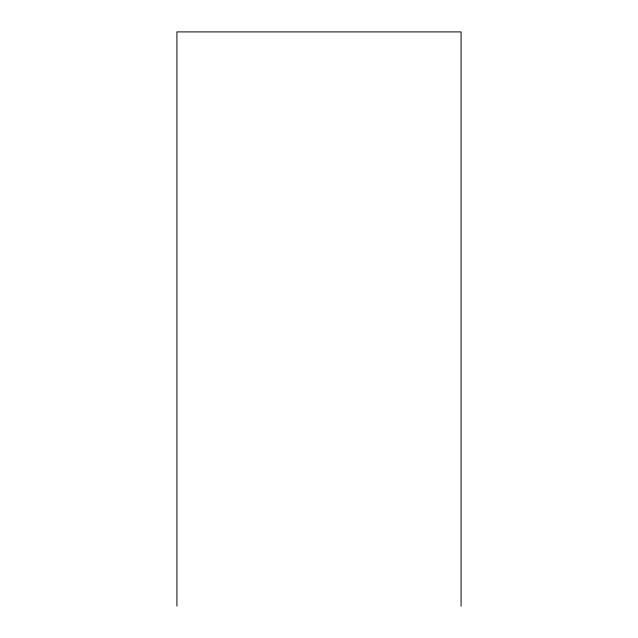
<?xml version="1.0" encoding="UTF-8"?>
<svg xmlns="http://www.w3.org/2000/svg" width="638" height="638" viewBox="0 0 638 638"><rect width="100%" height="100%" fill="white"/><g stroke="black" fill="none" stroke-linecap="round" stroke-linejoin="round"><path stroke-width="0.96" d="M461.083 606.1L461.083 31.9L176.917 31.9L176.917 606.1"/></g></svg>
